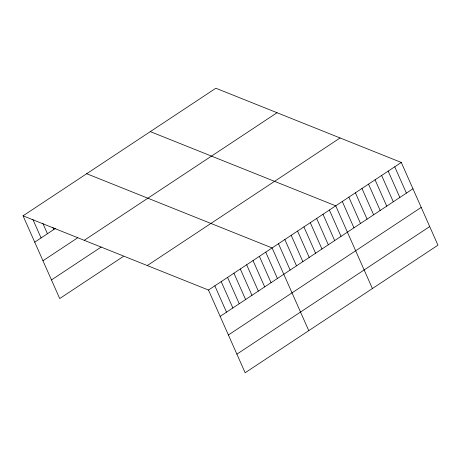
<?xml version="1.0" encoding="UTF-8"?>
<svg xmlns="http://www.w3.org/2000/svg" width="461" height="461" viewBox="0 0 461 461"><rect width="100%" height="100%" fill="white"/><g stroke="black" fill="none" stroke-linecap="round" stroke-linejoin="round"><path stroke-width="0.69" d="M23.05 215.829L215.857 88.235L401.289 162.451L437.95 245.171L245.143 372.765L208.481 290.038L23.05 215.829L59.711 298.549L123.335 256.449M34.719 242.158L55.545 228.379M42.965 260.77L77.673 237.801M84.242 240.314L277.055 112.726M51.465 279.942L101.207 247.021M147.29 265.548L340.097 137.96M208.481 290.038L401.289 162.451M220.151 316.373L412.958 188.78M228.397 334.98L421.21 207.392M236.891 354.157L429.704 226.564M150.303 131.616L335.735 205.831L372.396 288.557M86.68 173.722L272.111 247.932L308.766 330.658M394.737 166.784L406.406 193.119M388.179 171.123L399.848 197.458M381.627 175.462L393.296 201.797M375.07 179.802L386.739 206.136M368.512 184.141L380.181 210.47M361.96 188.48L373.629 214.809M355.402 192.813L367.071 219.148M348.844 197.152L360.514 223.487M342.293 201.492L353.962 227.826M329.373 210.037L341.042 236.372M323.011 214.25L334.68 240.584M316.649 218.462L328.318 244.797M310.282 222.669L321.957 249.003M303.92 226.881L315.589 253.216M297.558 231.094L309.227 257.428M291.196 235.3L302.865 261.635M284.835 239.513L296.504 265.847M278.473 243.725L290.142 270.06M265.743 252.144L277.413 278.479M259.382 256.356L271.051 282.691M253.02 260.563L264.689 286.898M246.658 264.775L258.327 291.11M240.296 268.988L251.965 295.322M233.934 273.194L245.604 299.529M227.567 277.407L239.236 303.741M221.205 281.619L232.874 307.954M214.843 285.826L226.512 312.16M52.934 227.555L53.81 229.526M42.775 223.205L47.443 233.739M32.915 219.517L41.081 237.951"/></g></svg>
